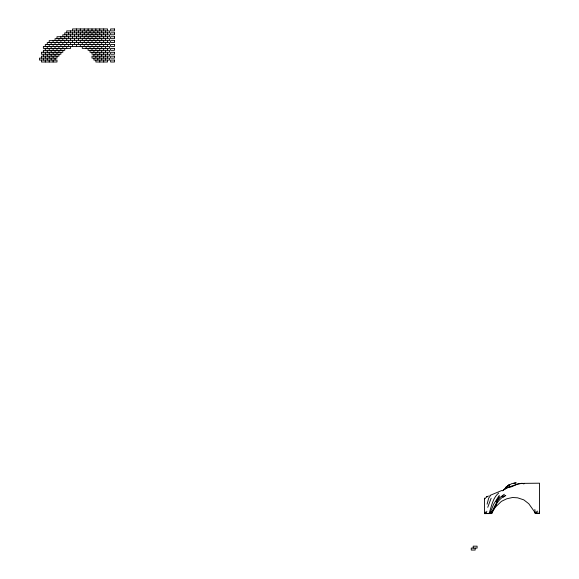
<?xml version="1.0" encoding="UTF-8"?>
<svg xmlns="http://www.w3.org/2000/svg" width="579" height="579" viewBox="0 0 579 579"><rect width="100%" height="100%" fill="white"/><g stroke="black" fill="none" stroke-linecap="round" stroke-linejoin="round"><path stroke-width="0.87" d="M539.512 512.531L539.447 513.566L535.3 513.573L534.844 509.491M486.801 511.221L486.317 513.573L484.536 513.58L484.536 498.881L485.245 497.839L484.536 499.178M487.105 504.179L488.683 498.143L490.218 495.957M487.75 507.327L491.144 498.222M485.195 513.587L485.687 511.945M485.397 513.587L484.601 513.587L489.031 513.58C491.571 506.545 492.584 498.041 498.693 493.04M484.478 513.587L491.745 513.566L494.654 507.609M491.795 511.916L490.471 513.58L491.506 513.573L492.534 511.257M489.957 513.124L489.754 513.566L487.532 513.573M496.022 501.783L499.445 496.601M495.161 505.988C497.716 501.653 500.987 497.339 505.793 495.392L503.223 497.223M494.698 507.385L496.652 504.504M499.279 495.349L493.684 504.186L489.827 513.566L488.546 513.587M501.971 496.666L503.006 495.277M504.36 494.249L500.068 497.448L497.716 500.451L490.949 513.58L495.45 507.088L501.407 501.356L506.705 498.816L512.495 497.499L517.59 497.817L523.778 499.851L528.779 503.73L534.598 511.93L537.088 513.587L537.334 511.025L535.264 513.537L537.037 513.587L535.886 512.777L537.138 513.587L538.767 513.566L539.36 512.169M502.572 490.854L507.045 486.809M503.289 490.102L507.038 487.735L511.937 486.664L518.133 483.74L522.055 483.335A17.037 11.739 90 0 1 524.009 483.805M505.713 487.409L511.633 483.66L516.244 482.9L513.92 483.074M506.003 487.12L509.426 484.659L507.797 485.716M503.636 489.848C509.129 486.461 515.6 484.572 521.838 483.327A17.066 11.66 -90 0 1 523.778 483.783M507.515 485.904L508.919 485.093M487.134 496.768L486.157 497.122L488.481 496.029M502.029 490.406L489.892 495.458M507.551 487.431L511.467 486.418M488.097 513.573L490.514 513.544L484.536 513.58M489.031 513.58L491.745 513.566M490.471 513.58L491.506 513.573M523.503 483.364L539.512 483.19L539.512 513.58L538.767 513.566M484.536 512.958L485.68 513.58M539.23 511.351L539.512 511.764M534.598 511.93L535.394 513.58M539.324 512.046L539.512 513.421M475.156 548.103L475.156 550.05L471.263 550.05L471.263 548.103L477.096 548.103L477.096 546.163L473.209 546.163L473.209 548.103M107.542 30.897L107.542 28.95L72.549 28.95L72.549 30.897M107.542 32.837L107.542 34.783M107.542 36.73L107.542 38.67M107.542 40.617L107.542 42.564M107.542 44.503L107.542 46.45M107.542 48.397L107.542 50.337M107.542 52.284L107.542 54.231M107.542 56.17L107.542 58.117M107.542 60.064L107.542 62.004L95.875 62.004L95.875 60.064M105.602 30.897L105.602 32.837M105.602 34.783L105.602 36.73M105.602 38.67L105.602 40.617M105.602 42.564L105.602 44.503M105.602 46.45L105.602 48.397M105.602 50.337L105.602 52.284M105.602 54.231L105.602 56.17M105.602 58.117L105.602 60.064M103.655 28.95L103.655 30.897M103.655 32.837L103.655 34.783M103.655 36.73L103.655 38.67M103.655 40.617L103.655 42.564M103.655 44.503L103.655 46.45M103.655 48.397L103.655 50.337M103.655 52.284L103.655 54.231M103.655 56.17L103.655 58.117M103.655 60.064L103.655 62.004M101.709 30.897L101.709 32.837M101.709 34.783L101.709 36.73M101.709 38.67L101.709 40.617M101.709 42.564L101.709 44.503M101.709 46.45L101.709 48.397M101.709 50.337L101.709 52.284M101.709 54.231L101.709 56.17M101.709 58.117L101.709 60.064M99.769 28.95L99.769 30.897M99.769 32.837L99.769 34.783M99.769 36.73L99.769 38.67M99.769 40.617L99.769 42.564M99.769 44.503L99.769 46.45M99.769 48.397L99.769 50.337M99.769 52.284L99.769 54.231M99.769 56.17L99.769 58.117M99.769 60.064L99.769 62.004M97.822 30.897L97.822 32.837M97.822 34.783L97.822 36.73M97.822 38.67L97.822 40.617M97.822 42.564L97.822 44.503M97.822 46.45L97.822 48.397M97.822 50.337L97.822 52.284M97.822 54.231L97.822 56.17M97.822 58.117L97.822 60.064M95.875 28.95L95.875 30.897M95.875 32.837L95.875 34.783M95.875 36.73L95.875 38.67M95.875 40.617L95.875 42.564M95.875 44.503L95.875 46.45M95.875 48.397L95.875 50.337M95.875 52.284L95.875 54.231M95.875 56.17L95.875 58.117M93.936 30.897L93.936 32.837M93.936 34.783L93.936 36.73M93.936 38.67L93.936 40.617M93.936 42.564L93.936 44.503M93.936 46.45L93.936 48.397M93.936 50.337L93.936 52.284M93.936 54.231L93.936 56.17M93.936 58.117L93.936 60.064L109.489 60.064L109.489 58.117L91.989 58.117L91.989 56.17L109.489 56.17L109.489 54.231L91.989 54.231L91.989 52.284M91.989 28.95L91.989 30.897M91.989 32.837L91.989 34.783M91.989 36.73L91.989 38.67M91.989 40.617L91.989 42.564M91.989 44.503L91.989 46.45M91.989 48.397L91.989 50.337M90.049 30.897L90.049 32.837M90.049 34.783L90.049 36.73M90.049 38.67L90.049 40.617M90.049 42.564L90.049 44.503M90.049 46.45L90.049 48.397M90.049 50.337L90.049 52.284L109.489 52.284L109.489 50.337L88.102 50.337L88.102 48.397M88.102 28.95L88.102 30.897M88.102 32.837L88.102 34.783M88.102 36.73L88.102 38.67M88.102 40.617L88.102 42.564M88.102 44.503L88.102 46.45M86.155 30.897L86.155 32.837M86.155 34.783L86.155 36.73M86.155 38.67L86.155 40.617M86.155 42.564L86.155 44.503M86.155 46.45L86.155 48.397M84.216 28.95L84.216 30.897M84.216 32.837L84.216 34.783M84.216 36.73L84.216 38.67M84.216 40.617L84.216 42.564M84.216 44.503L84.216 46.45M82.269 30.897L82.269 32.837M82.269 34.783L82.269 36.73M82.269 38.67L82.269 40.617M82.269 42.564L82.269 44.503M82.269 46.45L82.269 48.397L109.489 48.397L109.489 46.45L43.382 46.45L43.382 48.397L70.602 48.397L70.602 46.45M80.322 28.95L80.322 30.897M80.322 32.837L80.322 34.783M80.322 36.73L80.322 38.67M80.322 40.617L80.322 42.564M80.322 44.503L80.322 46.45M78.382 30.897L78.382 32.837M78.382 34.783L78.382 36.73M78.382 38.67L78.382 40.617M78.382 42.564L78.382 44.503M76.435 28.95L76.435 30.897M76.435 32.837L76.435 34.783M76.435 36.73L76.435 38.67M76.435 40.617L76.435 42.564M76.435 44.503L76.435 46.45M74.488 30.897L74.488 32.837M74.488 34.783L74.488 36.73M74.488 38.67L74.488 40.617M74.488 42.564L74.488 44.503M72.549 32.837L72.549 34.783M72.549 36.73L72.549 38.67M72.549 40.617L72.549 42.564M72.549 44.503L72.549 46.45M70.602 30.897L70.602 32.837M70.602 34.783L70.602 36.73M70.602 38.67L70.602 40.617M70.602 42.564L70.602 44.503M68.655 32.837L68.655 34.783M68.655 36.73L68.655 38.67M68.655 40.617L68.655 42.564M68.655 44.503L68.655 46.45M66.715 32.837L66.715 30.897L109.489 30.897L109.489 32.837L64.768 32.837L64.768 34.783M66.715 34.783L66.715 36.73M66.715 38.67L66.715 40.617M66.715 42.564L66.715 44.503M66.715 46.45L66.715 48.397M64.768 36.73L64.768 38.67M64.768 40.617L64.768 42.564M64.768 44.503L64.768 46.45M64.768 48.397L64.768 50.337L43.382 50.337L43.382 52.284M62.822 36.73L62.822 34.783L109.489 34.783L109.489 36.73L56.988 36.73L56.988 38.67M62.822 38.67L62.822 40.617M62.822 42.564L62.822 44.503M62.822 46.45L62.822 48.397M62.822 50.337L62.822 52.284L41.435 52.284L41.435 54.231L60.882 54.231L60.882 52.284M60.882 36.73L60.882 38.67M60.882 40.617L60.882 42.564M60.882 44.503L60.882 46.45M60.882 48.397L60.882 50.337M58.935 38.67L58.935 40.617M58.935 42.564L58.935 44.503M58.935 46.45L58.935 48.397M58.935 50.337L58.935 52.284M58.935 54.231L58.935 56.17L41.435 56.17L41.435 58.117M56.988 40.617L56.988 42.564M56.988 44.503L56.988 46.45M56.988 48.397L56.988 50.337M56.988 52.284L56.988 54.231M56.988 56.17L56.988 58.117L39.488 58.117L39.488 60.064L56.988 60.064L56.988 62.004L41.435 62.004L41.435 60.064M55.048 40.617L55.048 38.67L109.489 38.67L109.489 40.617L49.215 40.617L49.215 42.564M55.048 42.564L55.048 44.503M55.048 46.45L55.048 48.397M55.048 50.337L55.048 52.284M55.048 54.231L55.048 56.17M55.048 58.117L55.048 60.064M53.102 40.617L53.102 42.564M53.102 44.503L53.102 46.45M53.102 48.397L53.102 50.337M53.102 52.284L53.102 54.231M53.102 56.17L53.102 58.117M53.102 60.064L53.102 62.004M51.155 42.564L51.155 44.503M51.155 46.45L51.155 48.397M51.155 50.337L51.155 52.284M51.155 54.231L51.155 56.17M51.155 58.117L51.155 60.064M49.215 44.503L49.215 46.45M49.215 48.397L49.215 50.337M49.215 52.284L49.215 54.231M49.215 56.17L49.215 58.117M49.215 60.064L49.215 62.004M47.268 44.503L47.268 42.564L109.489 42.564L109.489 44.503L45.321 44.503L45.321 46.45M47.268 46.45L47.268 48.397M47.268 50.337L47.268 52.284M47.268 54.231L47.268 56.17M47.268 58.117L47.268 60.064M45.321 48.397L45.321 50.337M45.321 52.284L45.321 54.231M45.321 56.17L45.321 58.117M45.321 60.064L45.321 62.004M43.382 54.231L43.382 56.17M43.382 58.117L43.382 60.064M114.483 28.95L110.596 28.95L110.596 30.897L114.483 30.897L114.483 28.95M114.483 32.837L110.596 32.837L110.596 34.783L114.483 34.783L114.483 32.837M114.483 36.73L110.596 36.73L110.596 38.67L114.483 38.67L114.483 36.73M114.483 40.617L110.596 40.617L110.596 42.564L114.483 42.564L114.483 40.617M114.483 44.503L110.596 44.503L110.596 46.45L114.483 46.45L114.483 44.503M114.483 48.397L110.596 48.397L110.596 50.337L114.483 50.337L114.483 48.397M114.483 52.284L110.596 52.284L110.596 54.231L114.483 54.231L114.483 52.284M114.483 56.17L110.596 56.17L110.596 58.117L114.483 58.117L114.483 56.17M114.483 60.064L110.596 60.064L110.596 62.004L114.483 62.004L114.483 60.064"/></g></svg>
